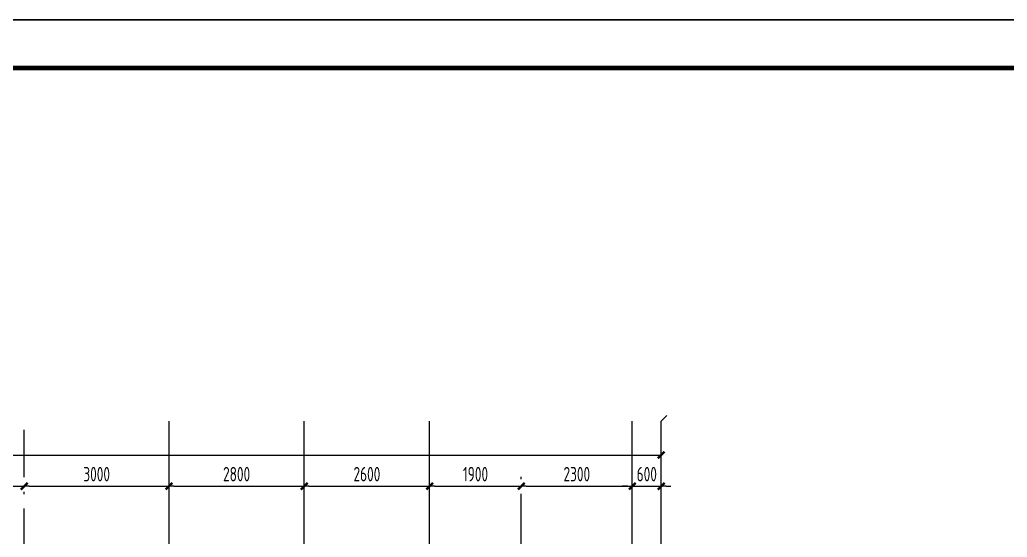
# Model space of a CAD drawing. Extents: x 580289 to 1106878, y -144605 to 78052.
# Drawn here: x 712625 to 733089, y -95925 to -85205 of the extents above; entities that cross this region are included whole.
import ezdxf

# ---------------------------------------------------------------- set-up
doc = ezdxf.new("R2010")
doc.units = 0
doc.header["$LTSCALE"] = 100
doc.linetypes.add('2', pattern=[18.5, 12, -3, 0.5, -3])
doc.layers.get('0').update_dxf_attribs({"linetype": 'CONTINUOUS'})
doc.layers.get('Defpoints').update_dxf_attribs({"linetype": 'CONTINUOUS'})
for name, color, linetype in [('AXIS', 3, 'CONTINUOUS'), ('DIM', 3, 'CONTINUOUS'), ('T图框', 7, 'CONTINUOUS'), ('图框', 254, 'CONTINUOUS'), ('网格', 253, '2')]:
    doc.layers.add(name, color=color, linetype=linetype)
doc.styles.add('TSSD_Dimension', font='Tssdeng.shx', dxfattribs={"width": 0.7, "bigfont": 'tssdchn.shx'})
doc.dimstyles.new('TSSD_100_100$0', dxfattribs={"dimtxt": 300, "dimasz": 100, "dimexe": 250, "dimexo": 250, "dimgap": 100, "dimtad": 1, "dimdec": 0, "dimzin": 0, "dimdsep": 46, "dimtxsty": 'TSSD_Dimension', "dimblk": '_TSDBK', "dimblk1": '_TSDBK', "dimblk2": '_TSDBK', "dimsah": 1, "dimcen": 0, "dimclrt": 7, "dimadec": 0, "dimazin": 0, "dimtfac": 1, "dimtdec": 0, "dimtix": 1, "dimtmove": 2, "dimatfit": 3, "dimldrblk": '_TSDBK', "dimfxl": 1, "dimtolj": 1, "dimtzin": 0, "dimarcsym": 0})

# ---------------------------------------------------------------- blocks, each defined once
blk = doc.blocks.new('A$C72C84CBD')
at = {"layer": '图框', "color": 0}
for points in [[(0, 0), (0, 59400), (84100, 59400), (84100, 0)], [(0, 0), (84100, 0), (84100, 59400), (0, 59400)]]:
    blk.add_lwpolyline(points, close=True, dxfattribs=at)
at = {"layer": '图框', "color": 0, "const_width": 100}
blk.add_lwpolyline([(2500, 1000), (83100, 1000), (83100, 58400), (2500, 58400)], close=True, dxfattribs=at)
blk = doc.blocks.new('图框')
at = {"layer": 'T图框', "color": 4}
blk.add_blockref('A$C72C84CBD', (602717, 102744), dxfattribs=at)
blk = doc.blocks.new('_TSDBK')
blk.add_line((-1, 0), (0, 0))
at = {"const_width": 0.5}
blk.add_lwpolyline([(-0.7, -0.7), (0.7, 0.7)], dxfattribs=at)
blk = doc.blocks.new('*D1150')
at = {"layer": 'Defpoints', "color": 0}
for p in [(710919, -94868), (712719, -94868), (712719, -94868)]:
    blk.add_point(p, dxfattribs=at)
at = {"layer": 'DIM', "color": 0, "lineweight": -2}
for p, q in [((711019, -94868), (712619, -94868)), ((710919, -95118), (710919, -95118))]:
    blk.add_line(p, q, dxfattribs=at)
at = {"layer": 'DIM', "color": 0, "lineweight": -2, "xscale": 100, "yscale": 100, "zscale": 100, "rotation": 180}
blk.add_blockref('_TSDBK', (710919, -94868), dxfattribs=at)
at = {"layer": 'DIM', "color": 0, "lineweight": -2, "xscale": 100, "yscale": 100, "zscale": 100}
blk.add_blockref('_TSDBK', (712719, -94868), dxfattribs=at)
at = {"layer": 'DIM', "color": 7, "insert": (711819, -94618), "char_height": 300, "attachment_point": 5, "style": 'TSSD_Dimension'}
blk.add_mtext('\\A1;1800', dxfattribs=at)
blk = doc.blocks.new('*D1151')
at = {"layer": 'Defpoints', "color": 0}
for p in [(712719, -94868), (715719, -94868), (715719, -94868)]:
    blk.add_point(p, dxfattribs=at)
at = {"layer": 'DIM', "color": 0, "lineweight": -2}
blk.add_line((712819, -94868), (715619, -94868), dxfattribs=at)
at = {"layer": 'DIM', "color": 0, "lineweight": -2, "xscale": 100, "yscale": 100, "zscale": 100, "rotation": 180}
blk.add_blockref('_TSDBK', (712719, -94868), dxfattribs=at)
at = {"layer": 'DIM', "color": 0, "lineweight": -2, "xscale": 100, "yscale": 100, "zscale": 100}
blk.add_blockref('_TSDBK', (715719, -94868), dxfattribs=at)
at = {"layer": 'DIM', "color": 7, "insert": (714219, -94618), "char_height": 300, "attachment_point": 5, "style": 'TSSD_Dimension'}
blk.add_mtext('\\A1;3000', dxfattribs=at)
blk = doc.blocks.new('*D1152')
at = {"layer": 'Defpoints', "color": 0}
for p in [(715719, -94868), (718519, -94868), (718519, -94868)]:
    blk.add_point(p, dxfattribs=at)
at = {"layer": 'DIM', "color": 0, "lineweight": -2}
for p, q in [((715819, -94868), (718419, -94868)), ((718519, -95118), (718519, -95118))]:
    blk.add_line(p, q, dxfattribs=at)
at = {"layer": 'DIM', "color": 0, "lineweight": -2, "xscale": 100, "yscale": 100, "zscale": 100, "rotation": 180}
blk.add_blockref('_TSDBK', (715719, -94868), dxfattribs=at)
at = {"layer": 'DIM', "color": 0, "lineweight": -2, "xscale": 100, "yscale": 100, "zscale": 100}
blk.add_blockref('_TSDBK', (718519, -94868), dxfattribs=at)
at = {"layer": 'DIM', "color": 7, "insert": (717119, -94618), "char_height": 300, "attachment_point": 5, "style": 'TSSD_Dimension'}
blk.add_mtext('\\A1;2800', dxfattribs=at)
blk = doc.blocks.new('*D1153')
at = {"layer": 'Defpoints', "color": 0}
for p in [(718519, -94868), (721119, -94868), (721119, -94868)]:
    blk.add_point(p, dxfattribs=at)
at = {"layer": 'DIM', "color": 0, "lineweight": -2}
for p, q in [((718619, -94868), (721019, -94868)), ((718519, -95118), (718519, -95118))]:
    blk.add_line(p, q, dxfattribs=at)
at = {"layer": 'DIM', "color": 0, "lineweight": -2, "xscale": 100, "yscale": 100, "zscale": 100, "rotation": 180}
blk.add_blockref('_TSDBK', (718519, -94868), dxfattribs=at)
at = {"layer": 'DIM', "color": 0, "lineweight": -2, "xscale": 100, "yscale": 100, "zscale": 100}
blk.add_blockref('_TSDBK', (721119, -94868), dxfattribs=at)
at = {"layer": 'DIM', "color": 7, "insert": (719819, -94618), "char_height": 300, "attachment_point": 5, "style": 'TSSD_Dimension'}
blk.add_mtext('\\A1;2600', dxfattribs=at)
blk = doc.blocks.new('*D1154')
at = {"layer": 'Defpoints', "color": 0}
for p in [(721119, -94868), (723019, -94868), (723019, -94868)]:
    blk.add_point(p, dxfattribs=at)
at = {"layer": 'DIM', "color": 0, "lineweight": -2}
blk.add_line((721219, -94868), (722919, -94868), dxfattribs=at)
at = {"layer": 'DIM', "color": 0, "lineweight": -2, "xscale": 100, "yscale": 100, "zscale": 100, "rotation": 180}
blk.add_blockref('_TSDBK', (721119, -94868), dxfattribs=at)
at = {"layer": 'DIM', "color": 0, "lineweight": -2, "xscale": 100, "yscale": 100, "zscale": 100}
blk.add_blockref('_TSDBK', (723019, -94868), dxfattribs=at)
at = {"layer": 'DIM', "color": 7, "insert": (722069, -94618), "char_height": 300, "attachment_point": 5, "style": 'TSSD_Dimension'}
blk.add_mtext('\\A1;1900', dxfattribs=at)
blk = doc.blocks.new('*D1155')
at = {"layer": 'Defpoints', "color": 0}
for p in [(723019, -94868), (725319, -94868), (725319, -94868)]:
    blk.add_point(p, dxfattribs=at)
at = {"layer": 'DIM', "color": 0, "lineweight": -2}
for p, q in [((725319, -94618), (725319, -94618)), ((723119, -94868), (725219, -94868))]:
    blk.add_line(p, q, dxfattribs=at)
at = {"layer": 'DIM', "color": 0, "lineweight": -2, "xscale": 100, "yscale": 100, "zscale": 100, "rotation": 180}
blk.add_blockref('_TSDBK', (723019, -94868), dxfattribs=at)
at = {"layer": 'DIM', "color": 0, "lineweight": -2, "xscale": 100, "yscale": 100, "zscale": 100}
blk.add_blockref('_TSDBK', (725319, -94868), dxfattribs=at)
at = {"layer": 'DIM', "color": 7, "insert": (724169, -94618), "char_height": 300, "attachment_point": 5, "style": 'TSSD_Dimension'}
blk.add_mtext('\\A1;2300', dxfattribs=at)
blk = doc.blocks.new('*D1156')
at = {"layer": 'Defpoints', "color": 0}
for p in [(725319, -94868), (725919, -94868), (725919, -94868)]:
    blk.add_point(p, dxfattribs=at)
at = {"layer": 'DIM', "color": 0, "lineweight": -2}
for p, q in [((725319, -94618), (725319, -94618)), ((725919, -94618), (725919, -94618)), ((725219, -94868), (725119, -94868)), ((725319, -94868), (725919, -94868)), ((726019, -94868), (726119, -94868))]:
    blk.add_line(p, q, dxfattribs=at)
at = {"layer": 'DIM', "color": 0, "lineweight": -2, "xscale": 100, "yscale": 100, "zscale": 100}
blk.add_blockref('_TSDBK', (725319, -94868), dxfattribs=at)
at = {"layer": 'DIM', "color": 0, "lineweight": -2, "xscale": 100, "yscale": 100, "zscale": 100, "rotation": 180}
blk.add_blockref('_TSDBK', (725919, -94868), dxfattribs=at)
at = {"layer": 'DIM', "color": 7, "insert": (725619, -94618), "char_height": 300, "attachment_point": 5, "style": 'TSSD_Dimension'}
blk.add_mtext('\\A1;600', dxfattribs=at)
blk = doc.blocks.new('*D1157')
at = {"layer": 'Defpoints', "color": 0}
for p in [(676719, -94222), (725919, -94222), (725919, -94222)]:
    blk.add_point(p, dxfattribs=at)
at = {"layer": 'DIM', "color": 0, "lineweight": -2}
for p, q in [((676819, -94222), (725819, -94222)), ((676719, -94472), (676719, -94472))]:
    blk.add_line(p, q, dxfattribs=at)
at = {"layer": 'DIM', "color": 0, "lineweight": -2, "xscale": 100, "yscale": 100, "zscale": 100, "rotation": 180}
blk.add_blockref('_TSDBK', (676719, -94222), dxfattribs=at)
at = {"layer": 'DIM', "color": 0, "lineweight": -2, "xscale": 100, "yscale": 100, "zscale": 100}
blk.add_blockref('_TSDBK', (725919, -94222), dxfattribs=at)
at = {"layer": 'DIM', "color": 7, "insert": (701319, -93972), "char_height": 300, "attachment_point": 5, "style": 'TSSD_Dimension'}
blk.add_mtext('\\A1;49200', dxfattribs=at)

msp = doc.modelspace()

# ---------------------------------------------------------------- linework, layer by layer
at = {"layer": 'AXIS'}
for p, q in [((726035.8, -93406.4), (725918.7, -93523.6)), ((715718.7, -97523.6), (715718.7, -93523.6)), ((718518.7, -97523.6), (718518.7, -93523.6)), ((721118.7, -97523.6), (721118.7, -93523.6)), ((725318.7, -97523.6), (725318.7, -93523.6)), ((725918.7, -97523.6), (725918.7, -93523.6))]:
    msp.add_line(p, q, dxfattribs=at)
at = {"layer": '网格'}
for p, q in [((712718.7, -113181.6), (712718.7, -93701.8)), ((715718.7, -113181.6), (715718.7, -94529.1)), ((718518.7, -101523.6), (718518.7, -94529.1)), ((721118.7, -101523.6), (721118.7, -94529.1)), ((723018.7, -99923.6), (723018.7, -94529.1)), ((725318.7, -113181.6), (725318.7, -94529.1)), ((725918.7, -113181.6), (725918.7, -94529.1))]:
    msp.add_line(p, q, dxfattribs=at)

# ---------------------------------------------------------------- block references
at = {"layer": 'T图框'}
msp.add_blockref('图框', (57669.1, -247348), dxfattribs=at)

# ---------------------------------------------------------------- dimensions: what is measured, and where the dimension line sits
at = {"layer": 'DIM'}
for base, p1, p2, picture, middle in [((725918.7, -94221.7), (676718.7, -94221.7), (725918.7, -94221.7), '*D1157', (701318.7, -93971.7)), ((712718.7, -94868.2), (710918.7, -94868.2), (712718.7, -94868.2), '*D1150', (711818.7, -94618.2)), ((715718.7, -94868.2), (712718.7, -94868.2), (715718.7, -94868.2), '*D1151', (714218.7, -94618.2)), ((718518.7, -94868.2), (715718.7, -94868.2), (718518.7, -94868.2), '*D1152', (717118.7, -94618.2)), ((721118.7, -94868.2), (718518.7, -94868.2), (721118.7, -94868.2), '*D1153', (719818.7, -94618.2)), ((723018.7, -94868.2), (721118.7, -94868.2), (723018.7, -94868.2), '*D1154', (722068.7, -94618.2)), ((725318.7, -94868.2), (723018.7, -94868.2), (725318.7, -94868.2), '*D1155', (724168.7, -94618.2)), ((725918.7, -94868.2), (725318.7, -94868.2), (725918.7, -94868.2), '*D1156', (725618.7, -94618.2))]:
    dim = msp.add_linear_dim(base=base, p1=p1, p2=p2, dimstyle='TSSD_100_100$0', dxfattribs=at)
    dim.commit()
    dim.dimension.update_dxf_attribs({"geometry": picture, "text_midpoint": middle})

doc.saveas('drawing.dxf')
